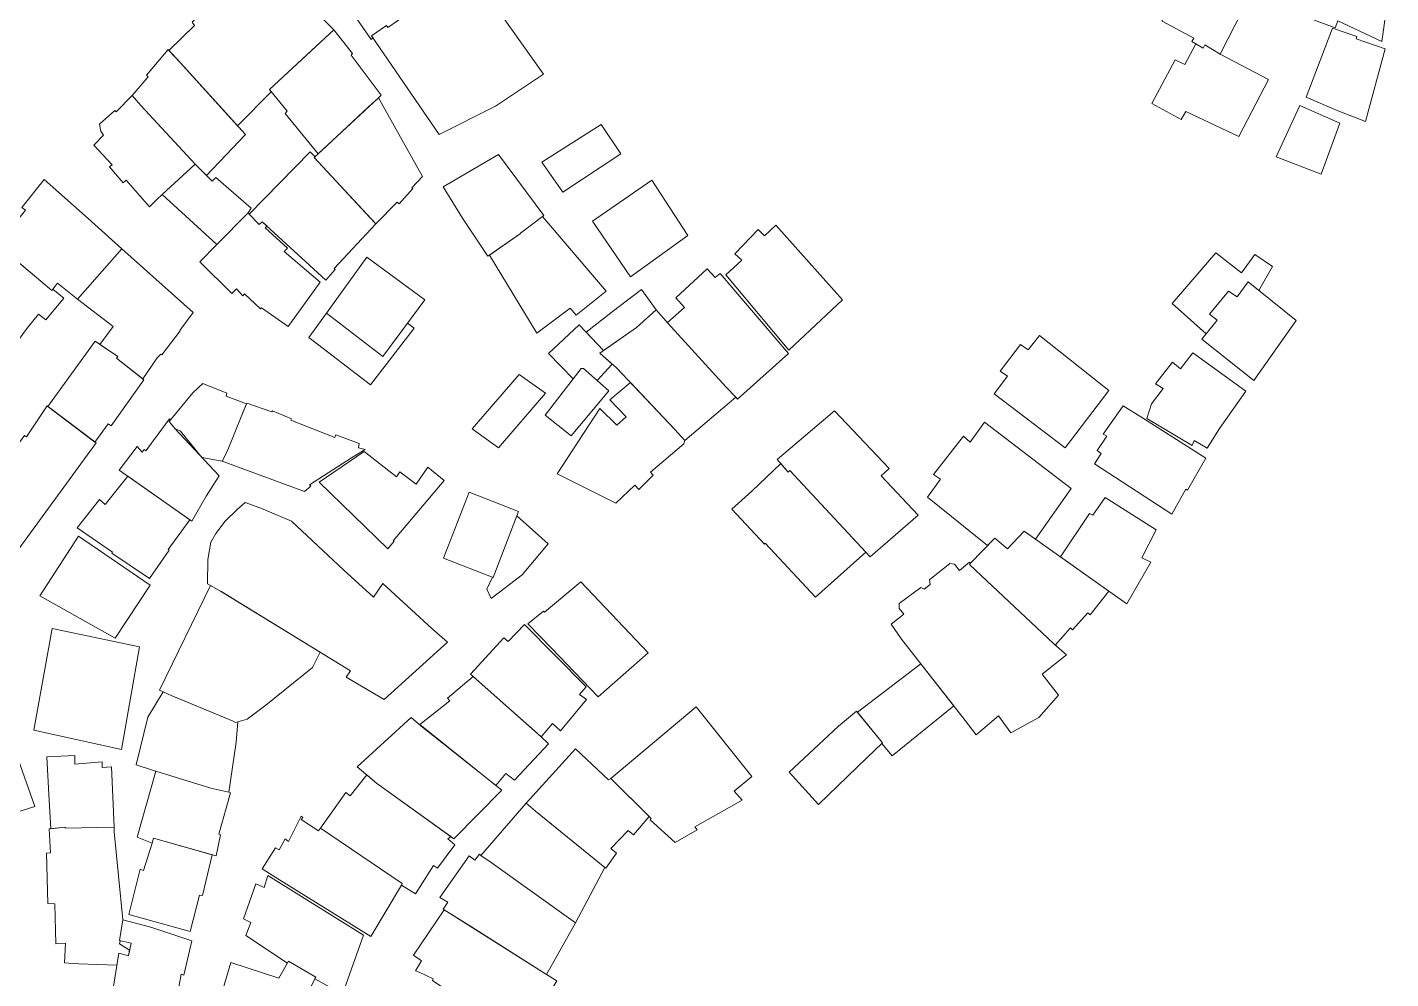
# Model space of a CAD drawing. Header units: metres. Extents: x 560562 to 562005, y 4539029 to 4540676.
# Drawn here: x 561104.2 to 561280.4, y 4540369.5 to 4540492.4 of the extents above; entities that cross this region are included whole.
import ezdxf

# ---------------------------------------------------------------- set-up
doc = ezdxf.new("R2010")
doc.units = ezdxf.units.M
doc.layers.add('B_MESKEN', color=2, linetype='Continuous', lineweight=0)

msp = doc.modelspace()

# ---------------------------------------------------------------- linework, layer by layer
at = {"layer": 'B_MESKEN', "lineweight": 13}
for points in [[(561143.5676, 4540498.2004, 134.7669), (561147.1039, 4540501.0687, 134.7669), (561146.7499, 4540501.6098, 134.7669), (561150.8565, 4540504.998, 134.7669), (561151.2092, 4540504.5047, 134.7669), (561154.8851, 4540507.666, 134.7669), (561161.4402, 4540500.132, 134.7669), (561161.2736, 4540500.0079, 134.7669), (561159.3897, 4540498.7519, 134.7669), (561159.5649, 4540498.4728, 134.7669), (561150.8241, 4540492.4231, 134.7669), (561150.6361, 4540492.6549, 134.7669), (561148.7055, 4540491.3504, 134.7669), (561148.9114, 4540491.0504, 134.7669), (561148.6376, 4540490.8665, 134.7669), (561143.5676, 4540498.2004, 134.7669)], [(561251.2872, 4540501.5897, 155.7196), (561252.1976, 4540501.0037, 155.7196), (561253.7698, 4540503.8824, 155.7196), (561253.7698, 4540503.8824, 155.7196), (561255.8772, 4540502.6139, 155.7196), (561261.7306, 4540498.6615, 155.7196), (561262.7617, 4540497.9919, 155.7196), (561261.2718, 4540494.673, 155.7196), (561258.3386, 4540488.9446, 155.7196), (561256.3652, 4540490.1525, 155.7196), (561256.1256, 4540489.7437, 155.7196), (561254.6892, 4540490.5884, 155.7196), (561254.9388, 4540491.0403, 155.7196), (561250.8512, 4540493.2318, 155.7196), (561250.8888, 4540493.3021, 155.7196), (561248.3386, 4540494.6753, 155.7196), (561248.3386, 4540494.6753, 155.7196), (561250.2621, 4540497.6332, 155.7196), (561249.3265, 4540498.2589, 155.7196), (561251.2872, 4540501.5897, 155.7196)], [(561280.3665, 4540500.0646, 162.5071), (561280.1199, 4540497.7557, 162.5071), (561280.29, 4540497.6898, 162.5071), (561279.8053, 4540494.8663, 162.5071), (561279.2189, 4540490.6117, 162.5071), (561273.5301, 4540493.2644, 162.5071), (561273.1808, 4540492.3566, 162.5071), (561267.0499, 4540494.6561, 162.5071), (561271.1141, 4540503.2893, 162.5071), (561280.3665, 4540500.0646, 162.5071)], [(561124.7372, 4540487.031, 133.5294), (561124.0196, 4540487.8195, 133.5294), (561122.5089, 4540489.4504, 133.5294), (561125.8381, 4540492.6815, 133.5294), (561125.5397, 4540493.0762, 133.5294), (561134.0422, 4540501.8747, 133.5294), (561143.8288, 4540492.116, 133.5294), (561140.9642, 4540489.4507, 133.5294), (561140.9642, 4540489.4507, 133.5294), (561135.5127, 4540484.3784, 133.5294), (561135.7375, 4540484.1044, 133.5294), (561131.399, 4540479.7108, 133.5294), (561124.7372, 4540487.031, 133.5294)], [(561150.8241, 4540492.4231, 144.5553), (561159.5649, 4540498.4728, 144.5553), (561159.5649, 4540498.4728, 144.5553), (561159.3897, 4540498.7519, 144.5553), (561161.2736, 4540500.0079, 144.5553), (561170.9342, 4540486.358, 144.5553), (561164.717, 4540482.2202, 144.5553), (561157.4556, 4540478.5986, 144.5553), (561148.7055, 4540491.3504, 144.5553), (561150.6361, 4540492.6549, 144.5553), (561150.8241, 4540492.4231, 144.5553)], [(561146.0702, 4540488.85, 136.5669), (561149.9515, 4540483.6714, 136.5669), (561149.6103, 4540483.3241, 136.5669), (561148.2876, 4540482.0948, 136.5669), (561142.2733, 4540476.5052, 136.5669), (561141.8049, 4540476.07, 136.5669), (561137.5381, 4540481.3093, 136.5669), (561137.8118, 4540481.5765, 136.5669), (561135.5127, 4540484.3784, 136.5669), (561143.8288, 4540492.116, 136.5669), (561146.2625, 4540489.0306, 136.5669), (561146.0702, 4540488.85, 136.5669)], [(561269.4443, 4540483.391, 159.5446), (561272.8474, 4540492.3058, 159.5446), (561275.9807, 4540491.2385, 159.5446), (561275.8954, 4540490.9367, 159.5446), (561279.6413, 4540489.6555, 159.5446), (561277.091, 4540480.2799, 159.5446), (561273.4352, 4540481.6787, 159.5446), (561269.4443, 4540483.391, 159.5446)], [(561264.5741, 4540485.6821, 157.5946), (561260.745, 4540478.306, 157.5946), (561253.9006, 4540481.5365, 157.5946), (561253.2921, 4540480.521, 157.5946), (561249.5165, 4540482.5797, 157.5946), (561252.521, 4540488.2141, 157.5946), (561253.7849, 4540487.6209, 157.5946), (561255.1806, 4540490.2994, 157.5946), (561256.1256, 4540489.7437, 157.5946), (561256.3652, 4540490.1525, 157.5946), (561258.3386, 4540488.9446, 157.5946), (561264.5741, 4540485.6821, 157.5946)], [(561124.0196, 4540487.8195, 133.4919), (561124.0196, 4540487.8195, 133.4919), (561132.429, 4540478.579, 133.4919), (561127.3758, 4540473.2931, 133.4919), (561125.9021, 4540474.7489, 133.4919), (561118.9092, 4540482.3318, 133.4919), (561117.7727, 4540483.6054, 133.4919), (561119.8432, 4540486.0274, 133.4919), (561119.6211, 4540486.2583, 133.4919), (561122.4137, 4540489.5532, 133.4919), (561124.0196, 4540487.8195, 133.4919)], [(561120.0254, 4540469.2421, 132.6669), (561116.9827, 4540472.6666, 132.6669), (561116.6317, 4540472.3257, 132.6669), (561114.8492, 4540474.3863, 132.6669), (561115.1774, 4540474.6792, 132.6669), (561112.806, 4540477.2215, 132.6669), (561114.0924, 4540478.4871, 132.6669), (561113.7429, 4540478.9989, 132.6669), (561113.5512, 4540479.8938, 132.6669), (561115.5439, 4540481.6754, 132.6669), (561115.6928, 4540481.4899, 132.6669), (561117.7727, 4540483.6054, 132.6669), (561118.9092, 4540482.3318, 132.6669), (561125.9021, 4540474.7489, 132.6669), (561121.6422, 4540470.8057, 132.6669), (561120.9413, 4540470.1278, 132.6669), (561120.0254, 4540469.2421, 132.6669)], [(561155.2903, 4540473.1591, 141.7044), (561153.9163, 4540471.7044, 141.7044), (561154.0361, 4540471.5864, 141.7044), (561152.2642, 4540469.6212, 141.7044), (561152.0317, 4540469.8415, 141.7044), (561149.2505, 4540467.0206, 141.7044), (561141.2953, 4540475.5963, 141.7044), (561149.6103, 4540483.3241, 141.7044), (561155.2903, 4540473.1591, 141.7044)], [(561268.6244, 4540482.3159, 157.4446), (561273.7979, 4540480.061, 157.4446), (561271.3826, 4540473.4618, 157.4446), (561265.5497, 4540475.6989, 157.4446), (561268.6244, 4540482.3159, 157.4446)], [(561178.3637, 4540479.8889, 139.3508), (561180.8917, 4540476.0675, 139.3508), (561173.4302, 4540471.1281, 139.3508), (561170.7082, 4540475.0155, 139.3508), (561178.3637, 4540479.8889, 139.3508)], [(561149.2505, 4540467.0206, 141.5982), (561143.8792, 4540461.2516, 141.5982), (561143.9934, 4540461.1543, 141.5982), (561142.7821, 4540459.7723, 141.5982), (561134.5906, 4540467.2997, 141.5982), (561134.1924, 4540466.9339, 141.5982), (561132.8843, 4540468.2965, 141.5982), (561140.7594, 4540476.3205, 141.5982), (561141.4004, 4540475.694, 141.5982), (561141.2953, 4540475.5963, 141.5982), (561148.4962, 4540467.8337, 141.5982), (561149.2505, 4540467.0206, 141.5982)], [(561125.9021, 4540474.7489, 139.0044), (561128.1202, 4540472.5578, 139.0044), (561128.5879, 4540473.0201, 139.0044), (561133.1566, 4540469.0676, 139.0044), (561132.7606, 4540468.4354, 139.0044), (561128.7249, 4540464.362, 139.0044), (561121.6422, 4540470.8057, 139.0044), (561125.9021, 4540474.7489, 139.0044)], [(561165.0924, 4540475.9849, 143.3633), (561170.9631, 4540468.1243, 143.3633), (561167.9491, 4540465.8327, 143.3633), (561167.9665, 4540465.8053, 143.3633), (561163.744, 4540462.8645, 143.3633), (561160.4362, 4540467.7751, 143.3633), (561157.9639, 4540471.8119, 143.3633), (561165.0924, 4540475.9849, 143.3633)], [(561106.3943, 4540472.7453, 132.414), (561112.0896, 4540467.7274, 132.414), (561116.444, 4540463.8146, 132.414), (561110.7073, 4540457.2856, 132.414), (561108.1156, 4540459.3859, 132.414), (561107.515, 4540458.5718, 132.414), (561107.4162, 4540458.4379, 132.414), (561106.0009, 4540459.6219, 132.414), (561100.4014, 4540464.3062, 132.414), (561102.412, 4540466.8144, 132.414), (561103.9824, 4540468.7997, 132.414), (561103.534, 4540469.1254, 132.414), (561106.3943, 4540472.7453, 132.414)], [(561184.8972, 4540472.6955, 143.3258), (561189.5805, 4540465.517, 143.3258), (561182.1771, 4540460.1998, 143.3258), (561177.2297, 4540467.3713, 143.3258), (561184.8972, 4540472.6955, 143.3258)], [(561142.0774, 4540459.5054, 136.6419), (561137.9339, 4540453.759, 136.6419), (561134.5066, 4540456.1922, 136.6419), (561134.3611, 4540456.0441, 136.6419), (561132.2698, 4540457.9781, 136.6419), (561132.0603, 4540457.7358, 136.6419), (561131.2444, 4540458.6378, 136.6419), (561130.6365, 4540458.0296, 136.6419), (561126.5197, 4540462.1362, 136.6419), (561128.7249, 4540464.362, 136.6419), (561132.7606, 4540468.4354, 136.6419), (561132.8843, 4540468.2965, 136.6419), (561134.1924, 4540466.9339, 136.6419), (561134.5906, 4540467.2997, 136.6419), (561135.2105, 4540466.7301, 136.6419), (561134.9763, 4540466.5107, 136.6419), (561137.8299, 4540463.8864, 136.6419), (561137.4259, 4540463.4568, 136.6419), (561142.0774, 4540459.5054, 136.6419)], [(561170.7919, 4540467.9941, 142.6883), (561179.0278, 4540458.3336, 142.6883), (561175.1439, 4540455.2367, 142.6883), (561174.3555, 4540456.1353, 142.6883), (561170.0457, 4540452.8856, 142.6883), (561163.9376, 4540462.9993, 142.6883), (561167.9665, 4540465.8053, 142.6883), (561167.9491, 4540465.8327, 142.6883), (561170.7919, 4540467.9941, 142.6883)], [(561200.9266, 4540466.8775, 150.4508), (561209.5252, 4540457.2216, 150.4508), (561202.6043, 4540450.7131, 150.4508), (561194.4513, 4540460.4505, 150.4508), (561196.5227, 4540462.3192, 150.4508), (561195.6521, 4540463.1566, 150.4508), (561198.6558, 4540466.3058, 150.4508), (561199.4558, 4540465.4665, 150.4508), (561200.9266, 4540466.8775, 150.4508)], [(561100.4824, 4540464.2385, 129.264), (561106.0009, 4540459.6219, 129.264), (561107.4162, 4540458.4379, 129.264), (561107.515, 4540458.5718, 129.264), (561108.9568, 4540457.4434, 129.264), (561106.6165, 4540454.6167, 129.264), (561105.6664, 4540455.358, 129.264), (561104.2292, 4540453.5688, 129.264), (561102.5267, 4540451.2833, 129.264), (561099.446, 4540453.6091, 129.264), (561095.0658, 4540456.5969, 129.264), (561098.8006, 4540461.3249, 129.264), (561098.3265, 4540461.6981, 129.264), (561100.4824, 4540464.2385, 129.264)], [(561116.4441, 4540463.8146, 137.8926), (561125.6471, 4540455.573, 137.8926), (561123.9158, 4540453.2619, 137.8926), (561123.9989, 4540453.1969, 137.8926), (561121.6173, 4540450.107, 137.8926), (561121.4869, 4540450.2037, 137.8926), (561120.9993, 4540449.7331, 137.8926), (561119.1622, 4540446.9983, 137.8926), (561115.7497, 4540449.6565, 137.8926), (561115.9196, 4540449.8816, 137.8926), (561113.5909, 4540451.4511, 137.8926), (561115.3411, 4540453.7617, 137.8926), (561110.7078, 4540457.2852, 137.8926), (561116.4441, 4540463.8146, 137.8926)], [(561148.1035, 4540462.7315, 140.1294), (561155.5701, 4540457.1979, 140.1294), (561150.1716, 4540449.9027, 140.1294), (561142.8717, 4540455.488, 140.1294), (561148.1035, 4540462.7315, 140.1294)], [(561252.1459, 4540456.7289, 160.2946), (561257.7708, 4540463.2891, 160.2946), (561261.1022, 4540460.7088, 160.2946), (561262.797, 4540463.0836, 160.2946), (561265.083, 4540461.525, 160.2946), (561263.3146, 4540458.4404, 160.2946), (561261.9504, 4540459.5302, 160.2946), (561260.5445, 4540457.597, 160.2946), (561259.4146, 4540458.3196, 160.2946), (561256.9483, 4540455.3758, 160.2946), (561257.9414, 4540454.5809, 160.2946), (561256.5052, 4540452.8149, 160.2946), (561252.1459, 4540456.7289, 160.2946)], [(561192.0424, 4540461.2408, 155.4758), (561193.11, 4540460.0831, 155.4758), (561193.7559, 4540460.6118, 155.4758), (561202.5849, 4540450.2643, 155.4758), (561195.9776, 4540444.3688, 155.4758), (561195.7583, 4540444.642, 155.4758), (561194.5221, 4540445.9349, 155.4758), (561186.9973, 4540454.2006, 155.4758), (561186.9324, 4540454.275, 155.4758), (561189.1197, 4540456.2166, 155.4758), (561188.0019, 4540457.4893, 155.4758), (561192.0424, 4540461.2408, 155.4758)], [(561176.4162, 4540453.0375, 143.5133), (561179.7867, 4540455.6729, 143.5133), (561183.5814, 4540458.5318, 143.5133), (561185.4904, 4540455.9281, 143.5133), (561182.912, 4540453.6274, 143.5133), (561178.6651, 4540450.6696, 143.5133), (561176.4162, 4540453.0375, 143.5133)], [(561261.9504, 4540459.5302, 170.5321), (561268.1684, 4540454.5628, 170.5321), (561262.6617, 4540446.7874, 170.5321), (561255.9478, 4540452.1294, 170.5321), (561257.9414, 4540454.5809, 170.5321), (561256.9483, 4540455.3758, 170.5321), (561259.4146, 4540458.3196, 170.5321), (561260.5445, 4540457.597, 170.5321), (561261.9504, 4540459.5302, 170.5321)], [(561153.3367, 4540454.1799, 137.8419), (561154.1937, 4540453.5395, 137.8419), (561148.556, 4540446.2142, 137.8419), (561140.6175, 4540452.351, 137.8419), (561142.8717, 4540455.488, 137.8419), (561150.1716, 4540449.9027, 137.8419), (561153.3367, 4540454.1799, 137.8419)], [(561185.4904, 4540455.9281, 157.8008), (561186.9973, 4540454.2006, 157.8008), (561194.5221, 4540445.9349, 157.8008), (561195.7583, 4540444.642, 157.8008), (561189.1901, 4540439.0498, 157.8008), (561187.8802, 4540440.457, 157.8008), (561180.3399, 4540448.42, 157.8008), (561178.1916, 4540450.3398, 157.8008), (561182.912, 4540453.6274, 157.8008), (561185.4904, 4540455.9281, 157.8008)], [(561175.5171, 4540453.9843, 144.5633), (561178.6651, 4540450.6696, 144.5633), (561178.1916, 4540450.3398, 144.5633), (561179.8009, 4540448.9017, 144.5633), (561177.8361, 4540446.7902, 144.5633), (561176.0729, 4540448.3407, 144.5633), (561175.7864, 4540448.3331, 144.5633), (561174.7572, 4540446.9939, 144.5633), (561171.5642, 4540450.2808, 144.5633), (561175.5171, 4540453.9843, 144.5633)], [(561112.9934, 4540451.8538, 138.0765), (561115.9198, 4540449.8815, 138.0765), (561115.7498, 4540449.6563, 138.0765), (561119.3011, 4540446.8902, 138.0765), (561115.0632, 4540440.9386, 138.0765), (561114.6942, 4540441.191, 138.0765), (561112.9743, 4540438.8269, 138.0765), (561109.23, 4540441.6723, 138.0765), (561106.892, 4540443.449, 138.0765), (561112.9934, 4540451.8538, 138.0765)], [(561238.2946, 4540438.0867, 160.2571), (561229.1229, 4540445.0573, 160.2571), (561230.8679, 4540447.35, 160.2571), (561229.9122, 4540447.9951, 160.2571), (561232.5418, 4540451.4229, 160.2571), (561233.545, 4540450.756, 160.2571), (561234.9736, 4540452.6003, 160.2571), (561243.9609, 4540445.5089, 160.2571), (561238.2946, 4540438.0867, 160.2571)], [(561248.8742, 4540441.8901, 166.9321), (561249.4756, 4540443.7663, 166.9321), (561250.9589, 4540445.7356, 166.9321), (561249.9876, 4540446.3748, 166.9321), (561252.1936, 4540449.1674, 166.9321), (561253.2175, 4540448.3001, 166.9321), (561254.8147, 4540450.3643, 166.9321), (561261.6499, 4540445.4087, 166.9321), (561258.2415, 4540440.5856, 166.9321), (561256.6567, 4540438.0625, 166.9321), (561254.9779, 4540439.0497, 166.9321), (561254.716, 4540438.3996, 166.9321), (561248.8742, 4540441.8901, 166.9321)], [(561175.7864, 4540448.3331, 147.6383), (561176.0729, 4540448.3407, 147.6383), (561179.3263, 4540445.4798, 147.6383), (561179.3753, 4540445.4339, 147.6383), (561174.4877, 4540439.6463, 147.6383), (561171.1444, 4540442.2927, 147.6383), (561175.7864, 4540448.3331, 147.6383)], [(561126.9235, 4540446.3935, 142.314), (561129.998, 4540445.1645, 142.314), (561129.9363, 4540444.7578, 142.314), (561132.5515, 4540443.7909, 142.314), (561132.0712, 4540442.6444, 142.314), (561131.9392, 4540442.3291, 142.314), (561130.0364, 4540437.6093, 142.314), (561129.9149, 4540437.3717, 142.314), (561129.3937, 4540436.3534, 142.314), (561126.7972, 4540436.8566, 142.314), (561124.0295, 4540440.2412, 142.314), (561123.2867, 4540440.6034, 142.314), (561122.539, 4540441.4889, 142.314), (561125.6107, 4540445.1875, 142.314), (561126.9235, 4540446.3935, 142.314)], [(561167.7556, 4540447.5548, 145.7633), (561171.1881, 4540445.1466, 145.7633), (561165.116, 4540438.0781, 145.7633), (561161.6815, 4540440.557, 145.7633), (561167.7556, 4540447.5548, 145.7633)], [(561189.1901, 4540439.0498, 153.4508), (561189.035, 4540438.6235, 153.4508), (561184.7292, 4540434.9411, 153.4508), (561185.0809, 4540434.567, 153.4508), (561183.2528, 4540432.689, 153.4508), (561182.7286, 4540433.2457, 153.4508), (561180.2466, 4540430.9282, 153.4508), (561172.6822, 4540434.7157, 153.4508), (561178.21, 4540443.1891, 153.4508), (561180.4069, 4540441.0188, 153.4508), (561181.591, 4540442.0823, 153.4508), (561179.4885, 4540444.2785, 153.4508), (561182.1404, 4540446.5185, 153.4508), (561187.8802, 4540440.457, 153.4508), (561189.1901, 4540439.0498, 153.4508)], [(561113.1174, 4540438.7182, 137.964), (561101.9533, 4540423.4549, 137.964), (561097.3496, 4540430.388, 137.964), (561100.3125, 4540434.3276, 137.964), (561100.0166, 4540434.5581, 137.964), (561103.8656, 4540439.689, 137.964), (561104.1355, 4540439.5293, 137.964), (561106.7827, 4540443.532, 137.964), (561113.1174, 4540438.7182, 137.964)], [(561132.5749, 4540443.8469, 145.2765), (561135.837, 4540442.7234, 145.2765), (561135.9078, 4540442.8867, 145.2765), (561138.3494, 4540441.8553, 145.2765), (561138.2741, 4540441.6677, 145.2765), (561143.959, 4540439.4118, 145.2765), (561144.0943, 4540439.7727, 145.2765), (561147.118, 4540438.6376, 145.2765), (561147.0118, 4540438.0868, 145.2765), (561147.8625, 4540437.8711, 145.2765), (561146.1124, 4540436.7954, 145.2765), (561140.6767, 4540433.2925, 145.2765), (561140.8735, 4540433.1547, 145.2765), (561140.0233, 4540432.4413, 145.2765), (561129.3937, 4540436.3534, 145.2765), (561130.0364, 4540437.6093, 145.2765), (561131.9392, 4540442.3291, 145.2765), (561132.5749, 4540443.8469, 145.2765)], [(561213.1095, 4540424.0217, 163.1446), (561202.7363, 4540435.1772, 163.1446), (561202.5312, 4540434.9636, 163.1446), (561201.0819, 4540436.5879, 163.1446), (561208.5283, 4540442.8694, 163.1446), (561215.5692, 4540435.4127, 163.1446), (561214.517, 4540434.4596, 163.1446), (561219.3151, 4540429.3911, 163.1446), (561213.1095, 4540424.0217, 163.1446)], [(561252.106, 4540429.5316, 169.0321), (561242.0882, 4540436.0071, 169.0321), (561242.9641, 4540437.3615, 169.0321), (561242.4375, 4540437.7387, 169.0321), (561243.6913, 4540439.5869, 169.0321), (561243.196, 4540439.8662, 169.0321), (561245.7979, 4540443.5192, 169.0321), (561248.4254, 4540441.8693, 169.0321), (561256.4755, 4540436.7403, 169.0321), (561254.1191, 4540432.6119, 169.0321), (561253.8897, 4540432.7519, 169.0321), (561252.106, 4540429.5316, 169.0321)], [(561129.0087, 4540434.4849, 137.514), (561127.3405, 4540431.844, 137.514), (561125.4951, 4540428.6027, 137.514), (561116.0982, 4540435.1919, 137.514), (561118.407, 4540438.2548, 137.514), (561119.0539, 4540437.5334, 137.514), (561119.3345, 4540437.8743, 137.514), (561119.5372, 4540437.7142, 137.514), (561122.5903, 4540441.845, 137.514), (561122.7171, 4540441.7034, 137.514), (561122.539, 4540441.4889, 137.514), (561123.2867, 4540440.6034, 137.514), (561129.0087, 4540434.4849, 137.514)], [(561221.3193, 4540434.6638, 166.4446), (561225.1596, 4540439.6098, 166.4446), (561226.0368, 4540438.8021, 166.4446), (561227.8842, 4540441.3868, 166.4446), (561239.1024, 4540432.8202, 166.4446), (561234.483, 4540426.2879, 166.4446), (561233.0053, 4540427.3336, 166.4446), (561230.8544, 4540425.0233, 166.4446), (561229.2032, 4540426.4331, 166.4446), (561228.2732, 4540425.4644, 166.4446), (561220.5332, 4540431.703, 166.4446), (561222.2166, 4540434.0222, 166.4446), (561221.3193, 4540434.6638, 166.4446)], [(561141.9264, 4540433.633, 152.8044), (561147.7409, 4540437.5968, 152.8044), (561151.925, 4540434.3415, 152.8044), (561152.3581, 4540434.9841, 152.8044), (561154.485, 4540433.3808, 152.8044), (561155.9897, 4540435.5944, 152.8044), (561158.073, 4540433.8497, 152.8044), (561151.4809, 4540426.0786, 152.8044), (561151.6303, 4540426.0171, 152.8044), (561150.7995, 4540425.0555, 152.8044), (561141.9264, 4540433.633, 152.8044)], [(561212.557, 4540424.6159, 157.7821), (561206.036, 4540418.7756, 157.7821), (561199.5522, 4540425.7563, 157.7821), (561199.4533, 4540425.6586, 157.7821), (561195.2326, 4540430.1651, 157.7821), (561197.841, 4540432.5012, 157.7821), (561201.5567, 4540436.0558, 157.7821), (561202.5312, 4540434.9636, 157.7821), (561202.7363, 4540435.1772, 157.7821), (561212.557, 4540424.6159, 157.7821)], [(561125.2071, 4540428.8048, 137.3366), (561122.4225, 4540424.9548, 137.3366), (561122.5525, 4540424.856, 137.3366), (561120.0176, 4540421.2154, 137.3366), (561115.1513, 4540424.4698, 137.3366), (561115.2478, 4540424.5926, 137.3366), (561110.6741, 4540427.7356, 137.3366), (561113.5461, 4540431.4089, 137.3366), (561114.2875, 4540430.7614, 137.3366), (561117.1992, 4540434.4197, 137.3366), (561125.2071, 4540428.8048, 137.3366)], [(561167.6999, 4540429.8792, 153.8919), (561164.3972, 4540421.3304, 153.8919), (561157.9824, 4540423.8488, 153.8919), (561161.333, 4540432.3755, 153.8919), (561167.6999, 4540429.8792, 153.8919)], [(561158.5195, 4540412.9907, 156.4044), (561150.3171, 4540405.5767, 156.4044), (561145.4411, 4540408.4659, 156.4044), (561145.9955, 4540409.28, 156.4044), (561129.1956, 4540419.5749, 156.4044), (561127.5234, 4540420.529, 156.4044), (561127.5579, 4540423.6641, 156.4044), (561127.9462, 4540425.8799, 156.4044), (561128.5749, 4540427.0109, 156.4044), (561129.8027, 4540428.6221, 156.4044), (561131.3397, 4540430.1022, 156.4044), (561132.3972, 4540431.0356, 156.4044), (561134.417, 4540430.2764, 156.4044), (561138.3436, 4540428.5926, 156.4044), (561145.1221, 4540422.2712, 156.4044), (561148.9549, 4540418.7973, 156.4044), (561150.1554, 4540420.547, 156.4044), (561156.4973, 4540414.7249, 156.4044), (561158.5195, 4540412.9907, 156.4044)], [(561243.4684, 4540431.6919, 170.0284), (561250.0579, 4540427.485, 170.0284), (561248.195, 4540423.8865, 170.0284), (561249.3624, 4540423.3275, 170.0284), (561246.2796, 4540417.9445, 170.0284), (561243.9538, 4540419.5858, 170.0284), (561237.7174, 4540423.999, 170.0284), (561241.4496, 4540429.6126, 170.0284), (561241.8702, 4540429.3968, 170.0284), (561243.4684, 4540431.6919, 170.0284)], [(561167.4787, 4540429.3066, 148.1544), (561171.5071, 4540425.6733, 148.1544), (561168.1546, 4540421.6811, 148.1544), (561164.1377, 4540418.6297, 148.1544), (561163.5847, 4540419.8305, 148.1544), (561164.3204, 4540421.3605, 148.1544), (561164.3972, 4540421.3304, 148.1544), (561167.4787, 4540429.3066, 148.1544)], [(561237.0369, 4540412.5678, 172.4659), (561236.8774, 4540412.7059, 172.4659), (561236.0056, 4540413.5286, 172.4659), (561227.5132, 4540421.5433, 172.4659), (561225.9293, 4540423.0231, 172.4659), (561226.097, 4540423.1978, 172.4659), (561229.2032, 4540426.4331, 172.4659), (561230.8544, 4540425.0233, 172.4659), (561233.0053, 4540427.3336, 172.4659), (561243.9538, 4540419.5858, 172.4659), (561241.5235, 4540416.5175, 172.4659), (561241.2404, 4540416.7598, 172.4659), (561239.2477, 4540414.5675, 172.4659), (561238.9835, 4540414.8428, 172.4659), (561237.0369, 4540412.5678, 172.4659)], [(561120.1073, 4540420.345, 134.0265), (561115.581, 4540413.5069, 134.0265), (561105.8518, 4540418.9676, 134.0265), (561110.8628, 4540426.6523, 134.0265), (561120.1073, 4540420.345, 134.0265)], [(561238.4819, 4540411.3176, 173.3284), (561235.3448, 4540408.8209, 173.3284), (561237.4683, 4540406.1281, 173.3284), (561234.9181, 4540403.2383, 173.3284), (561231.3058, 4540401.2743, 173.3284), (561229.7036, 4540403.4357, 173.3284), (561226.8181, 4540401.0142, 173.3284), (561225.4087, 4540402.8627, 173.3284), (561217.1754, 4540413.3684, 173.3284), (561215.8096, 4540415.309, 173.3284), (561217.4812, 4540416.5829, 173.3284), (561216.8616, 4540417.3389, 173.3284), (561216.8452, 4540417.9524, 173.3284), (561219.6477, 4540420.0305, 173.3284), (561220.0908, 4540419.8381, 173.3284), (561220.8587, 4540420.4277, 173.3284), (561220.7738, 4540421.0166, 173.3284), (561223.4133, 4540423.1584, 173.3284), (561223.9921, 4540423.0607, 173.3284), (561224.6595, 4540422.2378, 173.3284), (561225.9444, 4540423.3191, 173.3284), (561226.097, 4540423.1978, 173.3284), (561225.9293, 4540423.0231, 173.3284), (561227.5132, 4540421.5433, 173.3284), (561236.0056, 4540413.5286, 173.3284), (561236.8774, 4540412.7059, 173.3284), (561238.4819, 4540411.3176, 173.3284)], [(561142.0574, 4540411.6932, 153.816), (561141.07, 4540409.6832, 153.816), (561135.0249, 4540404.8554, 153.816), (561132.6374, 4540403.0184, 153.816), (561131.111, 4540402.6046, 153.816), (561130.8157, 4540402.771, 153.816), (561122.8045, 4540406.0836, 153.816), (561121.2963, 4540406.7673, 153.816), (561127.892, 4540420.3187, 153.816), (561129.1956, 4540419.5749, 153.816), (561129.3693, 4540419.4684, 153.816), (561140.8721, 4540412.4196, 153.816), (561142.0574, 4540411.6932, 153.816)], [(561175.7307, 4540420.7593, 159.0685), (561184.4226, 4540411.6063, 159.0685), (561177.9597, 4540405.9312, 159.0685), (561171.9336, 4540412.1819, 159.0685), (561168.9082, 4540415.3301, 159.0685), (561170.9125, 4540416.9624, 159.0685), (561171.0283, 4540416.8446, 159.0685), (561175.7307, 4540420.7593, 159.0685)], [(561107.4424, 4540414.7362, 140.589), (561118.7071, 4540412.3657, 140.589), (561116.4031, 4540399.1061, 140.589), (561105.0622, 4540401.6176, 140.589), (561107.4424, 4540414.7362, 140.589)], [(561176.4817, 4540405.5623, 155.9935), (561173.129, 4540401.5255, 155.9935), (561172.0925, 4540402.4503, 155.9935), (561170.6081, 4540400.7388, 155.9935), (561161.497, 4540408.8356, 155.9935), (561165.7973, 4540413.5246, 155.9935), (561166.3512, 4540413.0515, 155.9935), (561168.4577, 4540415.2671, 155.9935), (561176.4386, 4540407.1869, 155.9935), (561175.5701, 4540406.2117, 155.9935), (561176.4817, 4540405.5623, 155.9935)], [(561215.9494, 4540398.2952, 162.1909), (561214.6448, 4540399.8917, 162.1909), (561214.7078, 4540399.9513, 162.1909), (561211.4863, 4540403.9149, 162.1909), (561219.6637, 4540410.1933, 162.1909), (561223.9261, 4540404.7544, 162.1909), (561215.9494, 4540398.2952, 162.1909)], [(561154.9233, 4540402.3169, 149.281), (561158.8064, 4540405.3891, 149.281), (561158.5345, 4540405.7354, 149.281), (561161.8153, 4540408.5527, 149.281), (561165.6723, 4540405.1251, 149.281), (561169.7388, 4540401.5113, 149.281), (561170.6081, 4540400.7388, 149.281), (561171.5632, 4540399.8449, 149.281), (561167.1497, 4540395.1561, 149.281), (561166.052, 4540396.0227, 149.281), (561164.7793, 4540394.4739, 149.281), (561154.9233, 4540402.3169, 149.281)], [(561099.818, 4540405.8545, 137.514), (561100.5816, 4540404.7077, 137.514), (561105.2065, 4540391.7361, 137.514), (561097.3717, 4540389.2883, 137.514), (561096.8158, 4540390.7232, 137.514), (561096.6491, 4540390.6697, 137.514), (561092.8123, 4540399.7876, 137.514), (561098.5477, 4540404.7006, 137.514), (561099.818, 4540405.8545, 137.514)], [(561130.249, 4540393.5713, 152.0535), (561127.9369, 4540394.1297, 152.0535), (561120.259, 4540396.4708, 152.0535), (561118.3017, 4540397.1426, 152.0535), (561119.7948, 4540403.2739, 152.0535), (561121.7629, 4540406.5558, 152.0535), (561122.8045, 4540406.0836, 152.0535), (561123.5582, 4540405.7719, 152.0535), (561129.2756, 4540403.4078, 152.0535), (561130.8157, 4540402.771, 152.0535), (561131.111, 4540402.6046, 152.0535), (561131.4286, 4540402.6907, 152.0535), (561131.2307, 4540400.0697, 152.0535), (561130.249, 4540393.5713, 152.0535)], [(561187.9255, 4540387.0951, 165.7878), (561184.6792, 4540390.0212, 165.7878), (561184.8141, 4540390.2087, 165.7878), (561179.6222, 4540395.3366, 165.7878), (561190.6296, 4540404.617, 165.7878), (561197.8348, 4540395.6108, 165.7878), (561195.5314, 4540393.7336, 165.7878), (561196.5881, 4540392.543, 165.7878), (561190.4814, 4540389.1169, 165.7878), (561190.7711, 4540388.7337, 165.7878), (561187.9255, 4540387.0951, 165.7878)], [(561212.6929, 4540398.0431, 162.9034), (561206.4452, 4540392.0121, 162.9034), (561202.6716, 4540396.1685, 162.9034), (561209.0149, 4540402.1328, 162.9034), (561209.0149, 4540402.1328, 162.9034), (561211.3576, 4540404.0731, 162.9034), (561214.7078, 4540399.9513, 162.9034), (561212.6929, 4540398.0431, 162.9034)], [(561149.3443, 4540394.7543, 157.6435), (561146.8619, 4540396.851, 157.6435), (561153.8321, 4540403.2197, 157.6435), (561155.0848, 4540402.1833, 157.6435), (561155.0848, 4540402.1833, 157.6435), (561165.5546, 4540393.8574, 157.6435), (561159.336, 4540387.5782, 157.6435), (561149.3443, 4540394.7543, 157.6435)], [(561184.5709, 4540390.4489, 163.6435), (561182.537, 4540388.0731, 163.6435), (561181.8465, 4540388.6296, 163.6435), (561179.6248, 4540386.3154, 163.6435), (561180.3329, 4540385.7051, 163.6435), (561178.9759, 4540383.7597, 163.6435), (561178.8603, 4540383.8413, 163.6435), (561172.4257, 4540389.0768, 163.6435), (561169.8963, 4540391.1348, 163.6435), (561168.6589, 4540392.1812, 163.6435), (561175.0663, 4540399.2018, 163.6435), (561179.3238, 4540395.1678, 163.6435), (561179.6222, 4540395.3366, 163.6435), (561184.5709, 4540390.4489, 163.6435)], [(561107.0192, 4540393.2784, 136.7265), (561106.7481, 4540398.1494, 136.7265), (561110.3861, 4540398.3155, 136.7265), (561110.3915, 4540397.2187, 136.7265), (561113.8846, 4540397.4978, 136.7265), (561113.9017, 4540396.7891, 136.7265), (561115.1073, 4540396.8766, 136.7265), (561115.4563, 4540389.0668, 136.7265), (561109.1175, 4540388.9344, 136.7265), (561109.1054, 4540389.0679, 136.7265), (561107.2691, 4540388.8731, 136.7265), (561107.0192, 4540393.2784, 136.7265)], [(561130.249, 4540393.5713, 151.3785), (561130.4872, 4540393.5076, 151.3785), (561128.9731, 4540388.1693, 151.3785), (561129.1883, 4540388.0817, 151.3785), (561128.6455, 4540385.3598, 151.3785), (561120.5433, 4540387.6431, 151.3785), (561120.3473, 4540387.0077, 151.3785), (561118.4349, 4540387.774, 151.3785), (561120.8153, 4540396.3012, 151.3785), (561127.9369, 4540394.1297, 151.3785), (561130.249, 4540393.5713, 151.3785)], [(561157.4472, 4540388.9347, 155.3185), (561158.9362, 4540387.8654, 155.3185), (561158.5669, 4540387.5766, 155.3185), (561159.4831, 4540386.787, 155.3185), (561157.2311, 4540383.7515, 155.3185), (561156.7268, 4540384.1102, 155.3185), (561154.373, 4540380.4674, 155.3185), (561152.5763, 4540381.5824, 155.3185), (561152.6654, 4540381.7867, 155.3185), (561152.6654, 4540381.7867, 155.3185), (561142.1092, 4540388.9247, 155.3185), (561145.3789, 4540393.5682, 155.3185), (561145.9327, 4540393.1178, 155.3185), (561148.0884, 4540395.8151, 155.3185), (561149.3443, 4540394.7543, 155.3185), (561157.4472, 4540388.9347, 155.3185)], [(561168.6589, 4540392.1812, 170.8435), (561169.8963, 4540391.1348, 170.8435), (561178.8603, 4540383.8413, 170.8435), (561175.071, 4540376.7164, 170.8435), (561164.1403, 4540384.486, 170.8435), (561162.8361, 4540385.4158, 170.8435), (561168.6589, 4540392.1812, 170.8435)], [(561134.5673, 4540383.6801, 150.1133), (561136.3097, 4540386.3839, 150.1133), (561136.7873, 4540386.1408, 150.1133), (561137.5509, 4540387.556, 150.1133), (561137.9839, 4540387.2187, 150.1133), (561139.6171, 4540390.4937, 150.1133), (561139.8392, 4540390.3129, 150.1133), (561139.6291, 4540390.0449, 150.1133), (561141.8353, 4540388.5919, 150.1133), (561142.1092, 4540388.9247, 150.1133), (561152.6654, 4540381.7867, 150.1133), (561152.5763, 4540381.5824, 150.1133), (561148.6298, 4540374.9216, 150.1133), (561136.796, 4540382.2582, 150.1133), (561134.5673, 4540383.6801, 150.1133)], [(561107.0535, 4540388.8503, 141.8265), (561109.1054, 4540389.0679, 141.8265), (561109.1175, 4540388.9344, 141.8265), (561115.4563, 4540389.0668, 141.8265), (561115.4364, 4540388.465, 141.8265), (561116.5784, 4540377.0763, 141.8265), (561116.1289, 4540374.4036, 141.8265), (561116.2263, 4540374.3828, 141.8265), (561116.1448, 4540374.0115, 141.8265), (561117.4446, 4540373.1589, 141.8265), (561117.2929, 4540372.4271, 141.8265), (561116.0534, 4540372.7911, 141.8265), (561115.8036, 4540371.2257, 141.8265), (561110.8825, 4540371.4292, 141.8265), (561109.0346, 4540371.5438, 141.8265), (561109.1805, 4540374.0684, 141.8265), (561107.9055, 4540373.988, 141.8265), (561107.7688, 4540379.1425, 141.8265), (561106.8688, 4540379.1888, 141.8265), (561106.7193, 4540385.7201, 141.8265), (561107.2156, 4540385.7332, 141.8265), (561107.0535, 4540388.8503, 141.8265)], [(561128.1334, 4540385.5042, 148.673), (561126.8784, 4540380.2191, 148.673), (561126.4748, 4540380.2784, 148.673), (561125.2503, 4540375.6018, 148.673), (561117.3639, 4540377.774, 148.673), (561118.7936, 4540383.6234, 148.673), (561119.247, 4540383.4721, 148.673), (561120.3472, 4540387.0079, 148.673), (561120.5432, 4540387.6432, 148.673), (561128.1334, 4540385.5042, 148.673)], [(561175.071, 4540376.7164, 169.3435), (561171.2929, 4540370.0509, 169.3435), (561157.9721, 4540378.4692, 169.3435), (561158.5766, 4540379.3575, 169.3435), (561157.5361, 4540379.9958, 169.3435), (561161.3257, 4540385.353, 169.3435), (561162.0615, 4540384.7985, 169.3435), (561162.6459, 4540385.5715, 169.3435), (561162.8361, 4540385.4158, 169.3435), (561164.1403, 4540384.486, 169.3435), (561175.071, 4540376.7164, 169.3435)], [(561135.2927, 4540382.8133, 149.3633), (561147.653, 4540375.0957, 149.3633), (561144.9466, 4540367.4976, 149.3633), (561141.3946, 4540369.4485, 149.3633), (561141.5058, 4540369.6643, 149.3633), (561137.9717, 4540371.7369, 149.3633), (561137.8288, 4540371.4834, 149.3633), (561132.4428, 4540375.0574, 149.3633), (561133.0886, 4540376.7679, 149.3633), (561132.1711, 4540377.2141, 149.3633), (561133.7438, 4540381.7246, 149.3633), (561134.828, 4540381.2828, 149.3633), (561135.2927, 4540382.8133, 149.3633)], [(561171.2929, 4540370.0509, 168.706), (561172.6573, 4540369.2307, 168.706), (561170.2558, 4540365.2573, 168.706), (561170.5867, 4540365.0595, 168.706), (561168.4217, 4540361.6047, 168.706), (561167.903, 4540361.8665, 168.706), (561167.9923, 4540362.0436, 168.706), (561166.8674, 4540362.7119, 168.706), (561166.8674, 4540362.7119, 168.706), (561166.2905, 4540363.0547, 168.706), (561162.4373, 4540365.3636, 168.706), (561161.8424, 4540364.1082, 168.706), (561159.4322, 4540365.5138, 168.706), (561160.2828, 4540366.776, 168.706), (561156.5874, 4540369.2727, 168.706), (561156.6749, 4540369.4816, 168.706), (561154.8373, 4540370.3514, 168.706), (561154.3907, 4540370.5233, 168.706), (561155.1591, 4540371.8005, 168.706), (561154.1162, 4540372.5306, 168.706), (561158.0804, 4540378.4007, 168.706), (561161.609, 4540376.1707, 168.706), (561171.2929, 4540370.0509, 168.706)], [(561122.758, 4540362.5586, 145.266), (561114.8568, 4540365.2906, 145.266), (561116.0534, 4540372.7911, 145.266), (561117.2929, 4540372.4271, 145.266), (561117.636, 4540374.0817, 145.266), (561116.1289, 4540374.4036, 145.266), (561116.5784, 4540377.0763, 145.266), (561120.0072, 4540376.21, 145.266), (561120.6988, 4540375.9948, 145.266), (561125.4716, 4540374.3938, 145.266), (561124.454, 4540369.9556, 145.266), (561124.1167, 4540370.0519, 145.266), (561122.758, 4540362.5586, 145.266)], [(561130.5276, 4540371.5635, 148.7185), (561136.731, 4540369.5347, 148.7185), (561137.9717, 4540371.7369, 148.7185), (561141.5058, 4540369.6643, 148.7185), (561140.2178, 4540367.1648, 148.7185), (561140.1542, 4540367.0879, 148.7185), (561139.4748, 4540365.411, 148.7185), (561139.6384, 4540365.237, 148.7185), (561138.9086, 4540362.8214, 148.7185), (561139.3789, 4540362.6955, 148.7185), (561138.7793, 4540360.652, 148.7185), (561138.2863, 4540360.7542, 148.7185), (561137.3558, 4540358.1107, 148.7185), (561137.0985, 4540358.127, 148.7185), (561132.0616, 4540360.3825, 148.7185), (561132.6388, 4540361.7576, 148.7185), (561128.1058, 4540363.3888, 148.7185), (561130.5276, 4540371.5635, 148.7185)]]:
    msp.add_polyline3d(points, close=True, dxfattribs=at)

doc.saveas('drawing.dxf')
